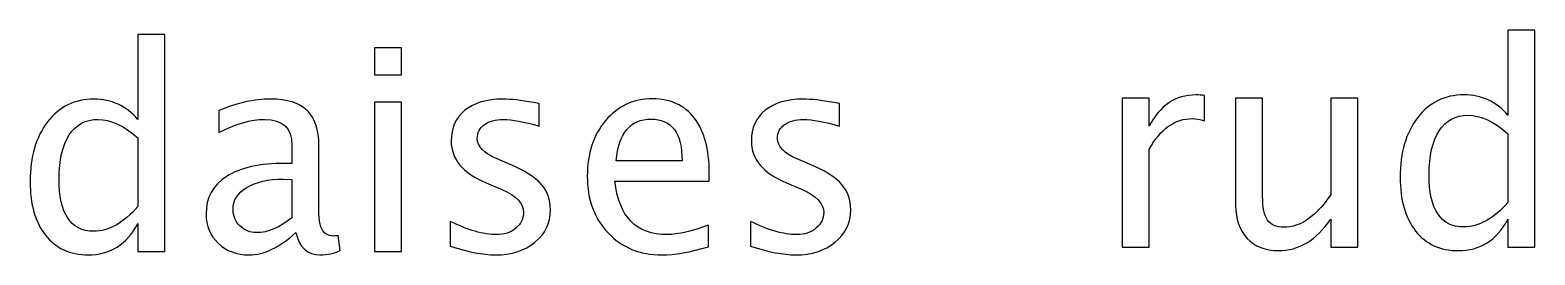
# Model space of a CAD drawing. Header units: centimetres. Extents: x -56 to 56, y -29 to 44.
# Drawn here: x -56.2 to -42.62, y 29.01 to 31.03 of the extents above; entities that cross this region are included whole.
import ezdxf

# ---------------------------------------------------------------- set-up
doc = ezdxf.new("R2010")
doc.units = ezdxf.units.CM
doc.header["$MEASUREMENT"] = 0
doc.layers.add('Layer 1', color=7, linetype='Continuous')

msp = doc.modelspace()

# ---------------------------------------------------------------- linework, layer by layer
at = {"layer": 'Layer 1'}
for points, knots in [([(-55.23114, 29.03607), (-55.23114, 29.03607), (-55.23114, 29.2888), (-55.23114, 29.2888), (-55.23114, 29.2888), (-55.33062, 29.09999), (-55.48048, 29.00559), (-55.68072, 29.00559), (-55.68072, 29.00559), (-55.84328, 29.00559), (-55.97113, 29.06443), (-56.06426, 29.18254), (-56.06426, 29.18254), (-56.15739, 29.30065), (-56.20396, 29.46194), (-56.20396, 29.66641), (-56.20396, 29.66641), (-56.20396, 29.88993), (-56.15104, 30.06985), (-56.04563, 30.20616), (-56.04563, 30.20616), (-55.9398, 30.34205), (-55.80095, 30.41021), (-55.62865, 30.41021), (-55.62865, 30.41021), (-55.46905, 30.41021), (-55.33613, 30.34925), (-55.23114, 30.22691), (-55.23114, 30.22691), (-55.23114, 30.22691), (-55.23114, 30.99441), (-55.23114, 30.99441), (-55.23114, 30.99441), (-55.23114, 30.99441), (-54.9873, 30.99441), (-54.9873, 30.99441), (-54.9873, 30.99441), (-54.9873, 30.99441), (-54.9873, 29.03607), (-54.9873, 29.03607), (-54.9873, 29.03607), (-54.9873, 29.03607), (-55.23114, 29.03607), (-55.23114, 29.03607)], [0, 0, 0, 0, 0.08333333, 0.08333333, 0.08333333, 0.08333333, 0.16666667, 0.16666667, 0.16666667, 0.16666667, 0.25, 0.25, 0.25, 0.25, 0.33333333, 0.33333333, 0.33333333, 0.33333333, 0.41666667, 0.41666667, 0.41666667, 0.41666667, 0.5, 0.5, 0.5, 0.5, 0.58333333, 0.58333333, 0.58333333, 0.58333333, 0.66666667, 0.66666667, 0.66666667, 0.66666667, 0.75, 0.75, 0.75, 0.75, 0.83333333, 0.83333333, 0.83333333, 0.83333333, 1, 1, 1, 1]), ([(-42.86304, 29.07415), (-42.86304, 29.07415), (-42.86304, 29.32688), (-42.86304, 29.32688), (-42.86304, 29.32688), (-42.96252, 29.13807), (-43.11238, 29.04367), (-43.31262, 29.04367), (-43.31262, 29.04367), (-43.47518, 29.04367), (-43.60303, 29.10251), (-43.69616, 29.22062), (-43.69616, 29.22062), (-43.78929, 29.33873), (-43.83586, 29.50002), (-43.83586, 29.70449), (-43.83586, 29.70449), (-43.83586, 29.92801), (-43.78294, 30.10793), (-43.67753, 30.24424), (-43.67753, 30.24424), (-43.5717, 30.38013), (-43.43285, 30.44829), (-43.26055, 30.44829), (-43.26055, 30.44829), (-43.10095, 30.44829), (-42.96803, 30.38733), (-42.86304, 30.26499), (-42.86304, 30.26499), (-42.86304, 30.26499), (-42.86304, 31.03249), (-42.86304, 31.03249), (-42.86304, 31.03249), (-42.86304, 31.03249), (-42.6192, 31.03249), (-42.6192, 31.03249), (-42.6192, 31.03249), (-42.6192, 31.03249), (-42.6192, 29.07415), (-42.6192, 29.07415), (-42.6192, 29.07415), (-42.6192, 29.07415), (-42.86304, 29.07415), (-42.86304, 29.07415)], [0, 0, 0, 0, 0.08333333, 0.08333333, 0.08333333, 0.08333333, 0.16666667, 0.16666667, 0.16666667, 0.16666667, 0.25, 0.25, 0.25, 0.25, 0.33333333, 0.33333333, 0.33333333, 0.33333333, 0.41666667, 0.41666667, 0.41666667, 0.41666667, 0.5, 0.5, 0.5, 0.5, 0.58333333, 0.58333333, 0.58333333, 0.58333333, 0.66666667, 0.66666667, 0.66666667, 0.66666667, 0.75, 0.75, 0.75, 0.75, 0.83333333, 0.83333333, 0.83333333, 0.83333333, 1, 1, 1, 1]), ([(-53.09627, 30.62865), (-53.09627, 30.62865), (-53.09627, 30.87249), (-53.09627, 30.87249), (-53.09627, 30.87249), (-53.09627, 30.87249), (-52.85243, 30.87249), (-52.85243, 30.87249), (-52.85243, 30.87249), (-52.85243, 30.87249), (-52.85243, 30.62865), (-52.85243, 30.62865), (-52.85243, 30.62865), (-52.85243, 30.62865), (-53.09627, 30.62865), (-53.09627, 30.62865)], [0, 0, 0, 0, 0.2, 0.2, 0.2, 0.2, 0.4, 0.4, 0.4, 0.4, 0.6, 0.6, 0.6, 0.6, 1, 1, 1, 1]), ([(-46.34495, 29.07415), (-46.34495, 29.07415), (-46.34495, 30.42035), (-46.34495, 30.42035), (-46.34495, 30.42035), (-46.34495, 30.42035), (-46.10111, 30.42035), (-46.10111, 30.42035), (-46.10111, 30.42035), (-46.10111, 30.42035), (-46.10111, 30.16593), (-46.10111, 30.16593), (-46.10111, 30.16593), (-46.00417, 30.35431), (-45.86362, 30.44829), (-45.67905, 30.44829), (-45.67905, 30.44829), (-45.65407, 30.44829), (-45.62782, 30.44617), (-45.60073, 30.44194), (-45.60073, 30.44194), (-45.60073, 30.44194), (-45.60073, 30.21376), (-45.60073, 30.21376), (-45.60073, 30.21376), (-45.64306, 30.22773), (-45.68032, 30.23493), (-45.71249, 30.23493), (-45.71249, 30.23493), (-45.86743, 30.23493), (-45.99697, 30.14349), (-46.10111, 29.96019), (-46.10111, 29.96019), (-46.10111, 29.96019), (-46.10111, 29.07415), (-46.10111, 29.07415), (-46.10111, 29.07415), (-46.10111, 29.07415), (-46.34495, 29.07415), (-46.34495, 29.07415)], [0, 0, 0, 0, 0.09090909, 0.09090909, 0.09090909, 0.09090909, 0.18181818, 0.18181818, 0.18181818, 0.18181818, 0.27272727, 0.27272727, 0.27272727, 0.27272727, 0.36363636, 0.36363636, 0.36363636, 0.36363636, 0.45454545, 0.45454545, 0.45454545, 0.45454545, 0.54545455, 0.54545455, 0.54545455, 0.54545455, 0.63636364, 0.63636364, 0.63636364, 0.63636364, 0.72727273, 0.72727273, 0.72727273, 0.72727273, 0.81818182, 0.81818182, 0.81818182, 0.81818182, 1, 1, 1, 1]), ([(-53.80493, 29.20752), (-53.9514, 29.0729), (-54.09237, 29.00559), (-54.22784, 29.00559), (-54.22784, 29.00559), (-54.33917, 29.00559), (-54.43188, 29.0403), (-54.50512, 29.11015), (-54.50512, 29.11015), (-54.57878, 29.18), (-54.61561, 29.26806), (-54.61561, 29.37431), (-54.61561, 29.37431), (-54.61561, 29.52121), (-54.5538, 29.63424), (-54.43019, 29.71298), (-54.43019, 29.71298), (-54.30658, 29.79172), (-54.1292, 29.83109), (-53.89806, 29.83109), (-53.89806, 29.83109), (-53.89806, 29.83109), (-53.84091, 29.83109), (-53.84091, 29.83109), (-53.84091, 29.83109), (-53.84091, 29.83109), (-53.84091, 29.99323), (-53.84091, 29.99323), (-53.84091, 29.99323), (-53.84091, 30.14944), (-53.92219, 30.22733), (-54.08517, 30.22733), (-54.08517, 30.22733), (-54.21133, 30.22733), (-54.34933, 30.18754), (-54.49877, 30.10795), (-54.49877, 30.10795), (-54.49877, 30.10795), (-54.49877, 30.30861), (-54.49877, 30.30861), (-54.49877, 30.30861), (-54.33452, 30.37634), (-54.17958, 30.41021), (-54.03437, 30.41021), (-54.03437, 30.41021), (-53.88494, 30.41021), (-53.77445, 30.37634), (-53.70375, 30.30819), (-53.70375, 30.30819), (-53.63263, 30.24003), (-53.59707, 30.13504), (-53.59707, 29.99323), (-53.59707, 29.99323), (-53.59707, 29.99323), (-53.59707, 29.3849), (-53.59707, 29.3849), (-53.59707, 29.3849), (-53.59707, 29.24562), (-53.55431, 29.17577), (-53.46838, 29.17577), (-53.46838, 29.17577), (-53.45779, 29.17577), (-53.44213, 29.17746), (-53.42139, 29.18085), (-53.42139, 29.18085), (-53.42139, 29.18085), (-53.40403, 29.04538), (-53.40403, 29.04538), (-53.40403, 29.04538), (-53.45949, 29.01871), (-53.52045, 29.00559), (-53.58733, 29.00559), (-53.58733, 29.00559), (-53.70121, 29.00559), (-53.7736, 29.0729), (-53.80493, 29.20752)], [0, 0, 0, 0, 0.05, 0.05, 0.05, 0.05, 0.1, 0.1, 0.1, 0.1, 0.15, 0.15, 0.15, 0.15, 0.2, 0.2, 0.2, 0.2, 0.25, 0.25, 0.25, 0.25, 0.3, 0.3, 0.3, 0.3, 0.35, 0.35, 0.35, 0.35, 0.4, 0.4, 0.4, 0.4, 0.45, 0.45, 0.45, 0.45, 0.5, 0.5, 0.5, 0.5, 0.55, 0.55, 0.55, 0.55, 0.6, 0.6, 0.6, 0.6, 0.65, 0.65, 0.65, 0.65, 0.7, 0.7, 0.7, 0.7, 0.75, 0.75, 0.75, 0.75, 0.8, 0.8, 0.8, 0.8, 0.85, 0.85, 0.85, 0.85, 0.9, 0.9, 0.9, 0.9, 1, 1, 1, 1]), ([(-53.09627, 29.03607), (-53.09627, 29.03607), (-53.09627, 30.38227), (-53.09627, 30.38227), (-53.09627, 30.38227), (-53.09627, 30.38227), (-52.85243, 30.38227), (-52.85243, 30.38227), (-52.85243, 30.38227), (-52.85243, 30.38227), (-52.85243, 29.03607), (-52.85243, 29.03607), (-52.85243, 29.03607), (-52.85243, 29.03607), (-53.09627, 29.03607), (-53.09627, 29.03607)], [0, 0, 0, 0, 0.2, 0.2, 0.2, 0.2, 0.4, 0.4, 0.4, 0.4, 0.6, 0.6, 0.6, 0.6, 1, 1, 1, 1]), ([(-52.41047, 29.08433), (-52.41047, 29.08433), (-52.41047, 29.30785), (-52.41047, 29.30785), (-52.41047, 29.30785), (-52.25087, 29.22826), (-52.11244, 29.18847), (-51.99433, 29.18847), (-51.99433, 29.18847), (-51.92406, 29.18847), (-51.86564, 29.20752), (-51.8195, 29.24562), (-51.8195, 29.24562), (-51.77335, 29.2833), (-51.75007, 29.33071), (-51.75007, 29.38786), (-51.75007, 29.38786), (-51.75007, 29.47126), (-51.81484, 29.54026), (-51.94438, 29.59487), (-51.94438, 29.59487), (-51.94438, 29.59487), (-52.08704, 29.65541), (-52.08704, 29.65541), (-52.08704, 29.65541), (-52.29744, 29.74261), (-52.40285, 29.86877), (-52.40285, 30.0326), (-52.40285, 30.0326), (-52.40285, 30.14986), (-52.36136, 30.24215), (-52.27839, 30.30946), (-52.27839, 30.30946), (-52.19542, 30.37677), (-52.08154, 30.41021), (-51.93718, 30.41021), (-51.93718, 30.41021), (-51.86225, 30.41021), (-51.76912, 30.40005), (-51.65863, 30.37931), (-51.65863, 30.37931), (-51.65863, 30.37931), (-51.60783, 30.36957), (-51.60783, 30.36957), (-51.60783, 30.36957), (-51.60783, 30.36957), (-51.60783, 30.16637), (-51.60783, 30.16637), (-51.60783, 30.16637), (-51.74372, 30.20701), (-51.85209, 30.22733), (-51.93295, 30.22733), (-51.93295, 30.22733), (-52.00407, 30.22733), (-52.06037, 30.21167), (-52.10313, 30.18076), (-52.10313, 30.18076), (-52.14546, 30.14986), (-52.16663, 30.10837), (-52.16663, 30.0563), (-52.16663, 30.0563), (-52.16663, 29.98307), (-52.10736, 29.92084), (-51.98841, 29.87046), (-51.98841, 29.87046), (-51.98841, 29.87046), (-51.87114, 29.82093), (-51.87114, 29.82093), (-51.87114, 29.82093), (-51.73822, 29.76505), (-51.64424, 29.70578), (-51.5892, 29.64355), (-51.5892, 29.64355), (-51.53375, 29.58132), (-51.50623, 29.50343), (-51.50623, 29.4103), (-51.50623, 29.4103), (-51.50623, 29.29219), (-51.5528, 29.19524), (-51.64635, 29.11947), (-51.64635, 29.11947), (-51.73949, 29.04369), (-51.85887, 29.00559), (-52.00407, 29.00559), (-52.00407, 29.00559), (-52.11583, 29.00559), (-52.25087, 29.03184), (-52.41047, 29.08433)], [0, 0, 0, 0, 0.04347826, 0.04347826, 0.04347826, 0.04347826, 0.08695652, 0.08695652, 0.08695652, 0.08695652, 0.13043478, 0.13043478, 0.13043478, 0.13043478, 0.17391304, 0.17391304, 0.17391304, 0.17391304, 0.2173913, 0.2173913, 0.2173913, 0.2173913, 0.26086957, 0.26086957, 0.26086957, 0.26086957, 0.30434783, 0.30434783, 0.30434783, 0.30434783, 0.34782609, 0.34782609, 0.34782609, 0.34782609, 0.39130435, 0.39130435, 0.39130435, 0.39130435, 0.43478261, 0.43478261, 0.43478261, 0.43478261, 0.47826087, 0.47826087, 0.47826087, 0.47826087, 0.52173913, 0.52173913, 0.52173913, 0.52173913, 0.56521739, 0.56521739, 0.56521739, 0.56521739, 0.60869565, 0.60869565, 0.60869565, 0.60869565, 0.65217391, 0.65217391, 0.65217391, 0.65217391, 0.69565217, 0.69565217, 0.69565217, 0.69565217, 0.73913043, 0.73913043, 0.73913043, 0.73913043, 0.7826087, 0.7826087, 0.7826087, 0.7826087, 0.82608696, 0.82608696, 0.82608696, 0.82608696, 0.86956522, 0.86956522, 0.86956522, 0.86956522, 0.91304348, 0.91304348, 0.91304348, 0.91304348, 1, 1, 1, 1]), ([(-50.07917, 29.07925), (-50.243, 29.03014), (-50.38312, 29.00559), (-50.49996, 29.00559), (-50.49996, 29.00559), (-50.69935, 29.00559), (-50.86149, 29.07163), (-50.98637, 29.20329), (-50.98637, 29.20329), (-51.11126, 29.33494), (-51.17391, 29.50555), (-51.17391, 29.71552), (-51.17391, 29.71552), (-51.17391, 29.91914), (-51.11888, 30.08636), (-51.00839, 30.21717), (-51.00839, 30.21717), (-50.8979, 30.34756), (-50.7565, 30.41275), (-50.58421, 30.41275), (-50.58421, 30.41275), (-50.42122, 30.41275), (-50.29507, 30.35475), (-50.20617, 30.23876), (-50.20617, 30.23876), (-50.11727, 30.12277), (-50.07282, 29.95851), (-50.07282, 29.74558), (-50.07282, 29.74558), (-50.07282, 29.74558), (-50.07409, 29.67107), (-50.07409, 29.67107), (-50.07409, 29.67107), (-50.07409, 29.67107), (-50.92499, 29.67107), (-50.92499, 29.67107), (-50.92499, 29.67107), (-50.88943, 29.34934), (-50.73237, 29.18847), (-50.45424, 29.18847), (-50.45424, 29.18847), (-50.35222, 29.18847), (-50.22734, 29.21726), (-50.07917, 29.27483), (-50.07917, 29.27483), (-50.07917, 29.27483), (-50.07917, 29.07925), (-50.07917, 29.07925)], [0, 0, 0, 0, 0.07692308, 0.07692308, 0.07692308, 0.07692308, 0.15384615, 0.15384615, 0.15384615, 0.15384615, 0.23076923, 0.23076923, 0.23076923, 0.23076923, 0.30769231, 0.30769231, 0.30769231, 0.30769231, 0.38461538, 0.38461538, 0.38461538, 0.38461538, 0.46153846, 0.46153846, 0.46153846, 0.46153846, 0.53846154, 0.53846154, 0.53846154, 0.53846154, 0.61538462, 0.61538462, 0.61538462, 0.61538462, 0.69230769, 0.69230769, 0.69230769, 0.69230769, 0.76923077, 0.76923077, 0.76923077, 0.76923077, 0.84615385, 0.84615385, 0.84615385, 0.84615385, 1, 1, 1, 1]), ([(-49.70029, 29.08433), (-49.70029, 29.08433), (-49.70029, 29.30785), (-49.70029, 29.30785), (-49.70029, 29.30785), (-49.54069, 29.22826), (-49.40226, 29.18847), (-49.28415, 29.18847), (-49.28415, 29.18847), (-49.21388, 29.18847), (-49.15546, 29.20752), (-49.10932, 29.24562), (-49.10932, 29.24562), (-49.06317, 29.2833), (-49.03989, 29.33071), (-49.03989, 29.38786), (-49.03989, 29.38786), (-49.03989, 29.47126), (-49.10466, 29.54026), (-49.2342, 29.59487), (-49.2342, 29.59487), (-49.2342, 29.59487), (-49.37686, 29.65541), (-49.37686, 29.65541), (-49.37686, 29.65541), (-49.58726, 29.74261), (-49.69267, 29.86877), (-49.69267, 30.0326), (-49.69267, 30.0326), (-49.69267, 30.14986), (-49.65118, 30.24215), (-49.56821, 30.30946), (-49.56821, 30.30946), (-49.48524, 30.37677), (-49.37136, 30.41021), (-49.227, 30.41021), (-49.227, 30.41021), (-49.15207, 30.41021), (-49.05894, 30.40005), (-48.94845, 30.37931), (-48.94845, 30.37931), (-48.94845, 30.37931), (-48.89765, 30.36957), (-48.89765, 30.36957), (-48.89765, 30.36957), (-48.89765, 30.36957), (-48.89765, 30.16637), (-48.89765, 30.16637), (-48.89765, 30.16637), (-49.03354, 30.20701), (-49.14191, 30.22733), (-49.22277, 30.22733), (-49.22277, 30.22733), (-49.29389, 30.22733), (-49.35019, 30.21167), (-49.39295, 30.18076), (-49.39295, 30.18076), (-49.43528, 30.14986), (-49.45645, 30.10837), (-49.45645, 30.0563), (-49.45645, 30.0563), (-49.45645, 29.98307), (-49.39718, 29.92084), (-49.27823, 29.87046), (-49.27823, 29.87046), (-49.27823, 29.87046), (-49.16096, 29.82093), (-49.16096, 29.82093), (-49.16096, 29.82093), (-49.02804, 29.76505), (-48.93406, 29.70578), (-48.87902, 29.64355), (-48.87902, 29.64355), (-48.82357, 29.58132), (-48.79605, 29.50343), (-48.79605, 29.4103), (-48.79605, 29.4103), (-48.79605, 29.29219), (-48.84262, 29.19524), (-48.93617, 29.11947), (-48.93617, 29.11947), (-49.02931, 29.04369), (-49.14869, 29.00559), (-49.29389, 29.00559), (-49.29389, 29.00559), (-49.40565, 29.00559), (-49.54069, 29.03184), (-49.70029, 29.08433)], [0, 0, 0, 0, 0.04347826, 0.04347826, 0.04347826, 0.04347826, 0.08695652, 0.08695652, 0.08695652, 0.08695652, 0.13043478, 0.13043478, 0.13043478, 0.13043478, 0.17391304, 0.17391304, 0.17391304, 0.17391304, 0.2173913, 0.2173913, 0.2173913, 0.2173913, 0.26086957, 0.26086957, 0.26086957, 0.26086957, 0.30434783, 0.30434783, 0.30434783, 0.30434783, 0.34782609, 0.34782609, 0.34782609, 0.34782609, 0.39130435, 0.39130435, 0.39130435, 0.39130435, 0.43478261, 0.43478261, 0.43478261, 0.43478261, 0.47826087, 0.47826087, 0.47826087, 0.47826087, 0.52173913, 0.52173913, 0.52173913, 0.52173913, 0.56521739, 0.56521739, 0.56521739, 0.56521739, 0.60869565, 0.60869565, 0.60869565, 0.60869565, 0.65217391, 0.65217391, 0.65217391, 0.65217391, 0.69565217, 0.69565217, 0.69565217, 0.69565217, 0.73913043, 0.73913043, 0.73913043, 0.73913043, 0.7826087, 0.7826087, 0.7826087, 0.7826087, 0.82608696, 0.82608696, 0.82608696, 0.82608696, 0.86956522, 0.86956522, 0.86956522, 0.86956522, 0.91304348, 0.91304348, 0.91304348, 0.91304348, 1, 1, 1, 1]), ([(-44.46239, 29.07415), (-44.46239, 29.07415), (-44.46239, 29.3273), (-44.46239, 29.3273), (-44.46239, 29.3273), (-44.59235, 29.13807), (-44.75026, 29.04367), (-44.93568, 29.04367), (-44.93568, 29.04367), (-45.05336, 29.04367), (-45.14692, 29.0805), (-45.21635, 29.15458), (-45.21635, 29.15458), (-45.2862, 29.22867), (-45.32091, 29.32815), (-45.32091, 29.45388), (-45.32091, 29.45388), (-45.32091, 29.45388), (-45.32091, 30.42035), (-45.32091, 30.42035), (-45.32091, 30.42035), (-45.32091, 30.42035), (-45.07707, 30.42035), (-45.07707, 30.42035), (-45.07707, 30.42035), (-45.07707, 30.42035), (-45.07707, 29.53347), (-45.07707, 29.53347), (-45.07707, 29.53347), (-45.07707, 29.43229), (-45.06225, 29.36075), (-45.03304, 29.31841), (-45.03304, 29.31841), (-45.00341, 29.27566), (-44.9543, 29.25449), (-44.8853, 29.25449), (-44.8853, 29.25449), (-44.73629, 29.25449), (-44.59489, 29.35228), (-44.46239, 29.54828), (-44.46239, 29.54828), (-44.46239, 29.54828), (-44.46239, 30.42035), (-44.46239, 30.42035), (-44.46239, 30.42035), (-44.46239, 30.42035), (-44.21855, 30.42035), (-44.21855, 30.42035), (-44.21855, 30.42035), (-44.21855, 30.42035), (-44.21855, 29.07415), (-44.21855, 29.07415), (-44.21855, 29.07415), (-44.21855, 29.07415), (-44.46239, 29.07415), (-44.46239, 29.07415)], [0, 0, 0, 0, 0.06666667, 0.06666667, 0.06666667, 0.06666667, 0.13333333, 0.13333333, 0.13333333, 0.13333333, 0.2, 0.2, 0.2, 0.2, 0.26666667, 0.26666667, 0.26666667, 0.26666667, 0.33333333, 0.33333333, 0.33333333, 0.33333333, 0.4, 0.4, 0.4, 0.4, 0.46666667, 0.46666667, 0.46666667, 0.46666667, 0.53333333, 0.53333333, 0.53333333, 0.53333333, 0.6, 0.6, 0.6, 0.6, 0.66666667, 0.66666667, 0.66666667, 0.66666667, 0.73333333, 0.73333333, 0.73333333, 0.73333333, 0.8, 0.8, 0.8, 0.8, 0.86666667, 0.86666667, 0.86666667, 0.86666667, 1, 1, 1, 1]), ([(-55.23114, 30.06011), (-55.35772, 30.17145), (-55.47752, 30.22733), (-55.59097, 30.22733), (-55.59097, 30.22733), (-55.70273, 30.22733), (-55.78909, 30.18076), (-55.85048, 30.08721), (-55.85048, 30.08721), (-55.91186, 29.99407), (-55.94234, 29.86199), (-55.94234, 29.69097), (-55.94234, 29.69097), (-55.94234, 29.37643), (-55.8382, 29.21895), (-55.6295, 29.21895), (-55.6295, 29.21895), (-55.49403, 29.21895), (-55.3611, 29.29303), (-55.23114, 29.44078), (-55.23114, 29.44078), (-55.23114, 29.44078), (-55.23114, 30.06011), (-55.23114, 30.06011)], [0, 0, 0, 0, 0.14285714, 0.14285714, 0.14285714, 0.14285714, 0.28571429, 0.28571429, 0.28571429, 0.28571429, 0.42857143, 0.42857143, 0.42857143, 0.42857143, 0.57142857, 0.57142857, 0.57142857, 0.57142857, 0.71428571, 0.71428571, 0.71428571, 0.71428571, 1, 1, 1, 1]), ([(-50.91229, 29.85395), (-50.91229, 29.85395), (-50.31793, 29.85395), (-50.31793, 29.85395), (-50.31793, 29.85395), (-50.31793, 30.10456), (-50.41149, 30.22987), (-50.59818, 30.22987), (-50.59818, 30.22987), (-50.78614, 30.22987), (-50.8907, 30.10456), (-50.91229, 29.85395)], [0, 0, 0, 0, 0.25, 0.25, 0.25, 0.25, 0.5, 0.5, 0.5, 0.5, 1, 1, 1, 1]), ([(-42.86304, 30.09819), (-42.98962, 30.20953), (-43.10942, 30.26541), (-43.22287, 30.26541), (-43.22287, 30.26541), (-43.33463, 30.26541), (-43.42099, 30.21884), (-43.48238, 30.12529), (-43.48238, 30.12529), (-43.54376, 30.03215), (-43.57424, 29.90007), (-43.57424, 29.72905), (-43.57424, 29.72905), (-43.57424, 29.41451), (-43.4701, 29.25703), (-43.2614, 29.25703), (-43.2614, 29.25703), (-43.12593, 29.25703), (-42.993, 29.33111), (-42.86304, 29.47886), (-42.86304, 29.47886), (-42.86304, 29.47886), (-42.86304, 30.09819), (-42.86304, 30.09819)], [0, 0, 0, 0, 0.14285714, 0.14285714, 0.14285714, 0.14285714, 0.28571429, 0.28571429, 0.28571429, 0.28571429, 0.42857143, 0.42857143, 0.42857143, 0.42857143, 0.57142857, 0.57142857, 0.57142857, 0.57142857, 0.71428571, 0.71428571, 0.71428571, 0.71428571, 1, 1, 1, 1]), ([(-53.84091, 29.34045), (-53.84091, 29.34045), (-53.84091, 29.68631), (-53.84091, 29.68631), (-53.84091, 29.68631), (-53.84091, 29.68631), (-53.91923, 29.68885), (-53.91923, 29.68885), (-53.91923, 29.68885), (-54.05469, 29.68885), (-54.16391, 29.66387), (-54.24731, 29.61392), (-54.24731, 29.61392), (-54.33028, 29.56354), (-54.37177, 29.49708), (-54.37177, 29.41411), (-54.37177, 29.41411), (-54.37177, 29.35611), (-54.35103, 29.307), (-54.30996, 29.26679), (-54.30996, 29.26679), (-54.26848, 29.22657), (-54.2181, 29.20625), (-54.15841, 29.20625), (-54.15841, 29.20625), (-54.05681, 29.20625), (-53.95098, 29.25112), (-53.84091, 29.34045)], [0, 0, 0, 0, 0.125, 0.125, 0.125, 0.125, 0.25, 0.25, 0.25, 0.25, 0.375, 0.375, 0.375, 0.375, 0.5, 0.5, 0.5, 0.5, 0.625, 0.625, 0.625, 0.625, 0.75, 0.75, 0.75, 0.75, 1, 1, 1, 1])]:
    msp.add_open_spline(points, degree=3, knots=knots, dxfattribs=at)

doc.saveas('drawing.dxf')
